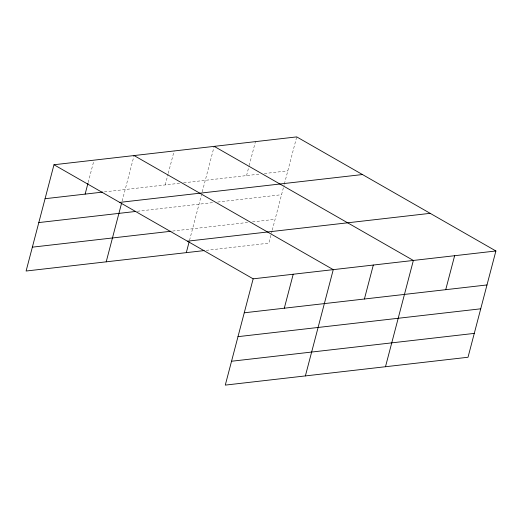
<?xml version="1.0" encoding="UTF-8"?>
<svg xmlns="http://www.w3.org/2000/svg" width="522" height="522" viewBox="0 0 522 522"><rect width="100%" height="100%" fill="white"/><g stroke="black" fill="none" stroke-linecap="round" stroke-linejoin="round"><path stroke-width="0.39" stroke-dasharray="2.61 1.96" d="M88.159 182.537L93.829 160.92M122.148 201.068L134.082 155.556M165.226 184.925L168.064 174.113M168.267 173.343L174.139 150.956M189.538 240.322L201.44 194.954M202.249 191.874L214.19 146.362M246.547 175.594L248.974 166.329M249.177 165.559L255.454 141.632M272.073 230.855L268.843 243.167L205.727 250.41M272.275 230.085L284.177 184.716M284.379 183.946L296.718 136.894M104.348 191.907L179.646 183.268M183.653 182.811L260.302 174.015M264.347 173.552L287.811 170.857M137.338 211.266L214.392 202.425M217.628 202.053L281.547 194.719M172.541 231.076L247.591 222.463M252.446 221.909L275.101 219.305"/><path stroke-width="0.78" d="M495.9 250.978L253.157 278.833L225.282 385.106L468.019 357.257L495.9 250.978L296.718 136.894L53.981 164.743L26.1 271.022L204.109 250.599M85.125 194.112L87.957 183.307M106.201 261.829L121.541 203.371M186.308 252.641L189.134 241.862M284.301 308.202L293.214 274.233M305.383 375.912L333.264 269.639L134.082 155.556M364.408 299.008L373.315 265.046M385.49 366.725L413.365 260.452L214.19 146.362M445.723 289.677L454.636 255.715M45.068 198.706L102.743 192.089M119.708 202.392L362.451 174.544M38.811 222.574L135.733 211.449M32.357 247.16L170.942 231.259M187.431 241.184L430.174 213.335M244.25 312.795L486.987 284.947M237.986 336.657L480.729 308.809M231.54 361.244L474.276 333.395M53.981 164.743L253.157 278.833"/></g></svg>
